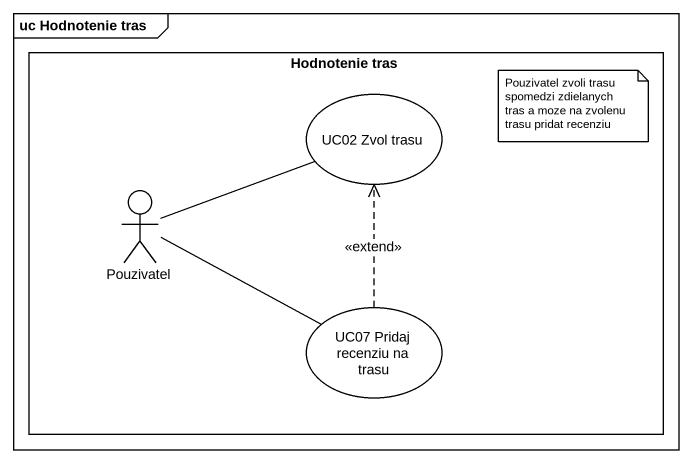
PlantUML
@startuml
mainframe uc Hodnotenie tras
rectangle "Hodnotenie tras" as Hodnotenie_tras {
  usecase "UC02 Zvol trasu" as UC02_Zvol_trasu
  actor Pouzivatel
  usecase "UC07 Pridaj recenziu na trasu" as UC07_Pridaj_recenziu_na
}
Pouzivatel -right- UC02_Zvol_trasu
Pouzivatel -right- UC07_Pridaj_recenziu_na
UC07_Pridaj_recenziu_na .up.> UC02_Zvol_trasu : <<extend>>
note as N1
  Pouzivatel zvoli trasu spomedzi zdielanych tras a moze na zvolenu trasu pridat recenziu
end note
@enduml
